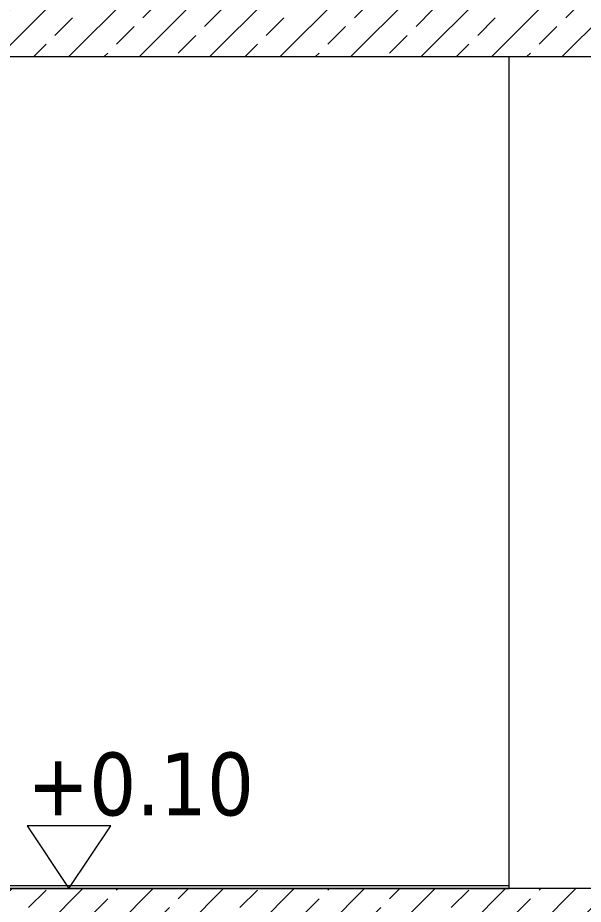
# Model space of a CAD drawing. Header units: centimetres. Extents: x 405464 to 563355, y 50011 to 66875.
# Drawn here: x 525429 to 525789, y 51685 to 52250 of the extents above; entities that cross this region are included whole.
import ezdxf

# ---------------------------------------------------------------- set-up
doc = ezdxf.new("R2010")
doc.units = ezdxf.units.CM
doc.layers.get('0').update_dxf_attribs({"lineweight": 9})
for name, color, linetype, lineweight in [('0-KRCN-MİMARİ-170326', 8, 'Continuous', 9), ('AS_DOSK_PVC', 8, 'Continuous', 9), ('AS_DOSK_SAP', 8, 'Continuous', 9), ('AS_DUV_GAZBETON', 8, 'Continuous', 9), ('AS_SMB_KOT', 8, 'Continuous', 9), ('AS_TA_BETONARME', 5, 'Continuous', 9), ('AS_TA_TARAMA', 8, 'Continuous', 9)]:
    doc.layers.add(name, color=color, linetype=linetype, lineweight=lineweight)
doc.styles.add('Tahoma', font='tahoma.ttf')

# ---------------------------------------------------------------- blocks, each defined once
blk = doc.blocks.new('*U59')
blk.add_lwpolyline([(0, 0), (8, 12), (-8, 12)], close=True)
blk.add_lwpolyline([(0, 0), (40, 0)])
at = {"style": 'Tahoma'}
blk.add_attdef('ALTKOT', (-8, 14), '', height=12, dxfattribs=at)
blk = doc.blocks.new('G$CE936221F')
at = {"layer": 'AS_TA_TARAMA', "transparency": 33554687}
h = blk.add_hatch(dxfattribs=at)
h.set_pattern_fill('ANSI33', color=256, scale=2.5, angle=180)
h.set_pattern_definition([(45, (-451004.754, -85811.2), (-11.22532015, 11.22532015), []), (45, (-450993.529, -85811.2), (-11.22532015, 11.22532015), [7.9375, -3.96875])])
h.paths.add_polyline_path([(914, -450), (884, -450), (884, -25), (334, -25), (334, -450), (304, -450), (304, -500), (914, -500)])
h.paths.add_polyline_path([(844, -75), (844, -340), (374, -340), (374, -75)], flags=16)
h.paths.add_polyline_path([(374, -370), (844, -370), (844, -450), (374, -450)], flags=16)
h.paths.add_polyline_path([(664, -75), (634, -75), (634, -340), (664, -340)], flags=0)
at = {"layer": 'AS_DOSK_PVC'}
blk.add_line((374, -339), (634, -339), dxfattribs=at)
at = {"layer": 'AS_DOSK_SAP'}
blk.add_line((374, -340), (634, -340), dxfattribs=at)
at = {"layer": 'AS_DUV_GAZBETON'}
blk.add_lwpolyline([(664, -340), (634, -340), (634, -75), (664, -75)], close=True, dxfattribs=at)
at = {"layer": 'AS_TA_BETONARME'}
blk.add_lwpolyline([(374, -75), (844, -75), (844, -340), (374, -340)], close=True, dxfattribs=at)
at = {"layer": 'AS_SMB_KOT', "xscale": 1.66667, "yscale": 1.66667, "zscale": 1.66667}
blk.add_blockref('*U59', (493.77, -340), dxfattribs=at).add_auto_attribs({'ALTKOT': '+0.10'})

msp = doc.modelspace()

# ---------------------------------------------------------------- block references
at = {"layer": '0-KRCN-MİMARİ-170326', "ltscale": 3, "xscale": 2, "yscale": 2, "zscale": 2}
msp.add_blockref('G$CE936221F', (524474.17, 52375.04), dxfattribs=at)

doc.saveas('drawing.dxf')
